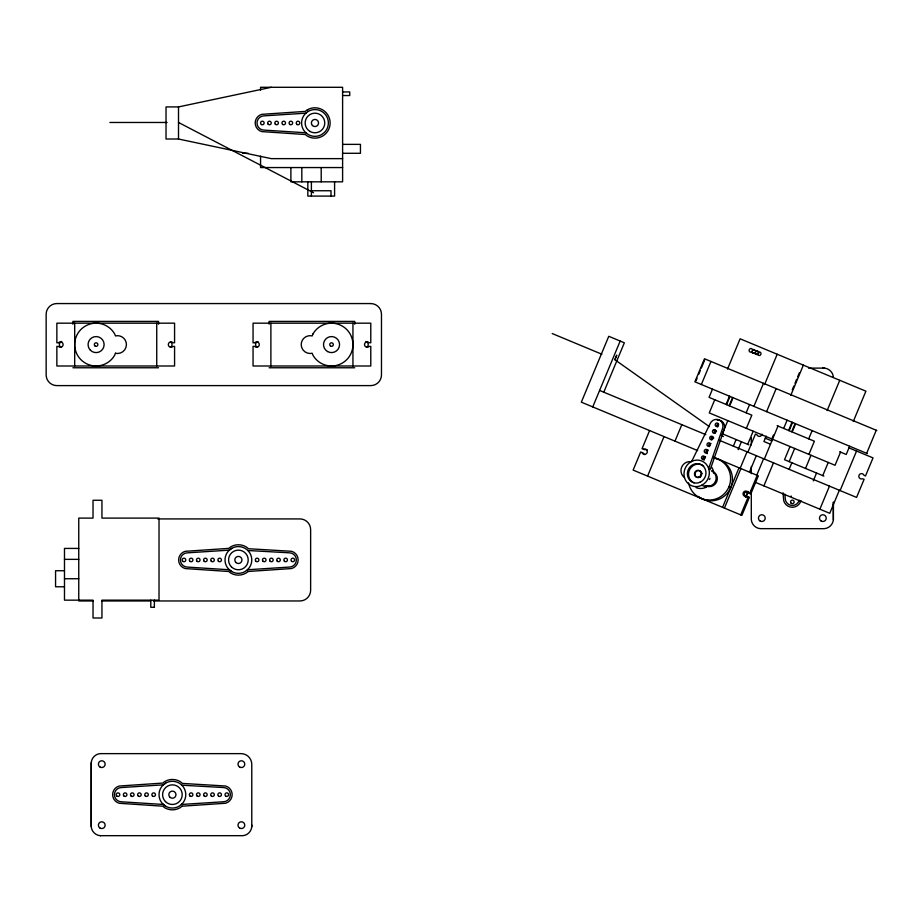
<?xml version="1.0" encoding="UTF-8"?>
<svg xmlns="http://www.w3.org/2000/svg" width="923" height="923" viewBox="0 0 923 923"><rect width="100%" height="100%" fill="white"/><g stroke="black" fill="none" stroke-linecap="round" stroke-linejoin="round"><path stroke-width="1.38" d="M251.771 826.673L251.771 764.325A10.707 10.707 0 0 0 241.076 753.63L100.249 753.63C95.577 753.895 91.515 757.956 91.25 762.64L91.215 826.408C91.389 831.288 95.634 835.534 100.515 835.707M747.815 492.467L746.096 496.839M691.639 461.512L710.029 423.853A7.13 6.692 -67.4 0 1 718.948 419.838A7.13 6.692 -67.4 0 1 722.397 428.999L708.633 468.584L710.341 469.299L724.094 429.714A7.13 6.692 -67.4 0 0 717.206 420.15M747.872 491.359L747.503 492.686M592.751 406.916L620.175 341.049M603.78 392.194L624.352 342.791L608.765 336.295L581.34 402.163L697.603 450.562M649.584 430.579L642.05 448.693L644.785 449.709A2.677 2.654 -67.4 0 1 647.404 450.055M647.577 476.106L664.029 436.591M696.023 380.784L697.096 378.222M698.688 374.38L700.292 370.538M701.353 367.977L704.561 360.293M674.978 441.148L681.832 424.672M701.353 384.499L710.952 361.447M712.487 389.137L709.06 397.375L751.841 415.177L746.361 428.353M714.748 399.74L709.268 412.916L835.061 465.273L840.541 452.097M727.497 369.108L740.108 338.81L865.901 391.179L853.29 421.476M726.066 404.447L729.493 396.221M726.574 404.655L730.001 396.429M729.158 405.739L732.585 397.501M730.151 404.77L732.597 398.886M727.809 420.634L722.328 433.81L748.83 444.84M746.153 412.812L749.58 404.574M733.358 446.132L736.104 439.544M753.895 406.374L763.494 383.322M764.59 384.545L777.201 354.247M738.123 449.651L741.411 441.748M747.699 444.367L753.18 431.191M722.571 507.327L739.023 467.799M740.188 468.284L747.042 451.82M724.428 508.1L740.881 468.572M747.884 452.178L755.429 434.064L756.929 434.802A2.677 2.677 0 0 0 762.052 434.133M766.586 411.658L776.174 388.606M749.464 472.149L756.318 455.685M766.171 436.106L763.921 441.494L770.509 444.228M756.675 475.368L763.598 458.719M771.813 438.944L773.462 434.998M792.234 389.875L793.884 385.929M794.98 383.287L796.63 379.341M797.726 376.699L799.364 372.754M740.731 514.884L748.276 496.77M749.649 493.482L757.183 475.368M764.348 459.031L777.997 426.068M790.746 395.436L803.356 365.139M783.685 428.434L787.111 420.196M763.886 485.879L773.486 462.827M788.611 430.487L792.038 422.249M789.119 430.695L792.545 422.457M791.703 431.768L795.13 423.542M792.695 430.81L795.141 424.926M790.007 446.524L784.527 459.7L823.881 476.083M789.188 461.638L794.668 448.463M789.119 469.334L791.853 462.746M808.698 438.852L812.125 430.614M808.906 454.393L814.386 441.217L777.143 425.711M827.135 410.585L839.745 380.288M805.525 468.434L811.005 455.258M813.267 480.929L816.555 473.026M822.751 475.61L828.231 462.435M819.878 509.184L829.465 486.133M849.656 446.236L846.229 454.474L839.688 451.751M839.353 490.24L829.754 513.303L755.326 482.314M840.103 490.563L856.556 451.035M866.651 453.308L876.25 430.256M745.496 497.105L747.63 492.732L744.988 491.567M614.949 359.67L616.772 355.09L614.833 359.693L709.372 426.645M228.927 550.5L231.708 548.377M162.944 785.208L165.713 783.085M708.691 485.602L705.783 487.402A13.372 12.553 -67.4 0 1 696.08 487.609M643.504 449.293L643.619 449.224A2.677 2.654 -67.4 0 1 647.081 450.666A2.677 2.654 -67.4 0 1 645.627 454.162A2.677 2.654 -67.4 0 1 642.166 452.72L642.131 452.593M747.861 496.712L747.976 496.643A2.677 2.654 -67.4 0 1 744.203 494.255A2.677 2.654 -67.4 0 1 747.884 491.774M746.315 495.905L743.626 494.866M342.606 158.641L271.258 158.641L178.508 139.015L166.025 139.015L166.025 106.918L178.508 106.918L271.258 87.293M305.963 113.171L264.128 115.848A7.13 7.13 0 0 0 256.998 122.978A7.13 7.13 0 0 0 264.128 130.12L305.963 132.785M229.389 550.143L187.554 552.831A7.13 7.13 0 0 0 180.423 559.973A7.13 7.13 0 0 0 187.565 567.103L229.389 569.768M247.399 569.768L289.234 567.08A7.13 7.13 0 0 0 296.364 559.949A7.13 7.13 0 0 0 289.222 552.808L247.849 550.5M163.394 784.85L121.571 787.538A7.13 7.13 0 0 0 114.429 794.68A7.13 7.13 0 0 0 121.571 801.81L163.406 804.475M181.404 804.475L223.239 801.787A7.13 7.13 0 0 0 230.369 794.657A7.13 7.13 0 0 0 223.239 787.515L181.854 785.208M822.647 368.115C827.919 367.504 833.088 371.819 833.354 377.126M342.606 91.965L349.748 91.919L349.748 95.531L342.606 95.531M109.883 122.471L167.075 122.471M342.606 144.369L360.443 144.369L360.443 153.287L342.606 153.287M242.726 153.287L248.206 153.287M342.606 167.559L260.563 167.559L260.563 156.137M311.397 190.749L331.011 190.749L331.011 196.091M72.905 367.769L158.525 367.769M269.112 367.769L354.72 367.769M808.548 368.115L824.343 368.115M157.752 518.922L299.929 518.922A10.707 10.707 0 0 1 310.636 529.617L310.636 590.27A10.707 10.707 0 0 1 299.929 600.965L153.437 600.965M78.755 548.424L64.483 548.424L64.483 600.158L93.027 600.158L93.027 617.995L101.945 617.995L101.945 600.158L159.021 600.158L159.021 518.103L101.945 518.103L101.945 500.266L93.027 500.266L93.027 518.103L78.755 518.103L78.755 600.158M64.483 559.361L78.755 559.361M64.483 570.726L55.565 570.726L55.565 586.774L64.483 586.774M64.483 578.744L78.755 578.744M78.755 600.965L93.119 600.965M101.738 600.965L150.564 600.965M154.395 607.288L150.772 607.288L150.83 600.158M100.249 835.673L242.772 835.673C248.068 835.407 252.394 830.239 251.771 824.977M876.85 430.51L704.491 358.759L694.892 381.81L867.251 453.562M848.583 447.724L873.02 457.889L865.474 476.003L863.974 475.264A2.677 2.677 0 0 0 860.478 473.811A2.677 2.677 0 0 0 859.025 477.306A2.677 2.677 0 0 0 862.52 478.76L864.113 479.302L856.567 497.416L719.098 440.19M552.231 333.561L601.877 354.224M765.294 438.194L771.882 440.94M713.964 430.326L716.502 431.376M599.604 390.452L705.783 434.652M711.102 436.867L713.767 437.975M713.571 457.208L758.348 475.841L750.803 493.955L748.149 492.744A2.677 2.654 -67.4 0 0 744.699 491.301A2.677 2.654 -67.4 0 0 743.246 494.797A2.677 2.654 -67.4 0 0 746.695 496.228L749.43 497.255L741.896 515.369L633.132 470.095L640.677 451.982L643.296 453.066A2.677 2.654 -67.4 0 0 644.75 454.647M728.939 486.79L730.797 487.563M701.711 485.21L706.268 487.102M178.508 122.471L313.578 192.78M714.044 429.956L716.375 431.606M721.036 434.918L723.367 436.567M228.939 569.422L231.708 571.545M162.944 804.129L165.713 806.252M749.349 493.355L749.314 493.228A2.677 2.654 -67.4 0 0 748.968 492.617M713.837 473.257L713.052 469.934A13.372 12.553 -67.4 0 0 711.471 466.969M784.942 494.151L785.219 498.328A7.13 7.13 0 0 0 799.237 500.174M783.05 492.801L783.696 500.635A8.93 8.93 0 0 0 800.956 500.635M833.377 502.147L833.388 519.384C833.215 524.264 828.969 528.51 824.089 528.683L760.31 528.648C755.625 528.383 751.564 524.322 751.299 519.637L751.299 490.898M833.354 502.366L833.354 519.637M751.299 437.733L751.299 444.921M751.299 466.473L751.299 473.661M354.72 324.204L354.72 321.4L269.112 321.4L269.112 324.204M352.944 323.177L352.944 365.993M334.588 181.831L334.588 196.091L307.832 196.091L307.832 181.831M321.204 167.559L321.204 181.831M311.397 181.831L311.397 196.091M301.821 167.559L301.821 181.831M290.883 167.559L290.883 181.831L342.606 181.831L342.606 87.293L260.563 87.293L260.563 90.142M270.889 323.177L270.889 365.993M178.508 106.918L178.508 139.015M158.525 324.204L158.525 321.4L72.905 321.4L72.905 324.204M156.737 323.177L156.737 365.993M154.395 600.158L154.349 607.288M91.25 762.64L91.25 826.673M74.694 323.177L74.694 365.993M713.629 457.681A21.402 21.194 -67.4 0 1 730.555 480.006A21.402 21.194 -67.4 0 1 710.652 499.978A21.402 21.194 -67.4 0 1 688.546 482.856M702.657 458.419A21.402 21.194 -67.4 0 1 705.357 457.693M715.487 458.454A21.402 21.194 -67.4 0 1 730.52 488.209A21.402 21.194 -67.4 0 1 698.226 496.401M684.393 477.583A8.918 8.826 -67.4 0 1 691.015 461.673M712.464 471.238A8.03 7.949 -67.4 0 1 716.721 481.702A8.03 7.949 -67.4 0 1 706.291 486.063M709.972 478.391A1.788 1.765 -67.4 0 1 709.291 479.579M711.31 470.753A8.03 7.949 -67.4 0 1 715.556 481.218A8.03 7.949 -67.4 0 1 705.137 485.579M700.338 477.133A8.03 7.949 -67.4 0 1 701.93 473.303M752.903 349.471A1.788 1.673 -67.4 0 1 754.46 350.094M753.733 352.828A1.788 1.673 -67.4 0 1 751.541 351.951A1.788 1.673 -67.4 0 1 749.153 350.105A1.788 1.673 -67.4 0 1 751.876 348.836A1.788 1.673 -67.4 0 1 751.46 351.882M758.671 352.136A1.788 1.673 -67.4 0 1 760.921 353.151A1.788 1.673 -67.4 0 1 759.652 355.459A1.788 1.673 -67.4 0 1 757.633 354.04M755.568 350.89A1.788 1.673 -67.4 0 1 757.875 352.217M757.218 353.867A1.788 1.673 -67.4 0 1 754.633 353.232M170.467 341.81A3.207 3.207 0 0 1 170.467 347.36M60.953 347.36A3.207 3.207 0 0 1 61.726 341.487M257.159 347.36A3.207 3.207 0 0 1 257.932 341.487M365.9 341.487A3.207 3.207 0 0 1 366.673 347.36M709.314 446.674A1.788 1.673 -67.4 0 1 710.202 443.502M710.641 443.502A1.788 1.673 -67.4 0 1 711.068 443.605M714.794 433.498A1.788 1.673 -67.4 0 1 715.683 430.337M707.376 453.597A1.788 1.673 -67.4 0 1 706.014 451.416A1.788 1.673 -67.4 0 1 708.322 450.193M711.748 439.775A1.788 1.673 -67.4 0 1 712.937 436.914M717.54 426.922A1.788 1.673 -67.4 0 1 718.429 423.749M704.203 460.069A1.788 1.673 -67.4 0 1 703.349 457.785A1.788 1.673 -67.4 0 1 705.576 456.781M694.038 482.891A9.807 9.207 -67.4 0 1 689.873 469.149A9.807 9.207 -67.4 0 1 703.649 466M701.007 476.164A3.565 3.346 -67.4 0 1 695.481 476.026A3.565 3.346 -67.4 0 1 697.73 470.638A3.565 3.346 -67.4 0 1 701.722 474.457M791.461 496.309A1.788 1.788 0 0 1 791.092 496.02M115.479 353.232L114.625 355.286A21.402 21.402 0 0 1 82.332 360.985A21.402 21.402 0 0 1 82.332 328.184A21.402 21.402 0 0 1 114.625 333.884L115.479 335.937L117.498 335.672A8.918 8.918 0 0 1 126.416 344.591A8.918 8.918 0 0 1 117.498 353.497L115.479 353.232M313.001 333.884L312.147 335.937L310.128 335.672A8.918 8.918 0 0 0 301.21 344.591A8.918 8.918 0 0 0 310.128 353.497L312.147 353.232L313.001 355.286A21.402 21.402 0 0 0 345.294 360.985A21.402 21.402 0 0 0 345.294 328.184A21.402 21.402 0 0 0 313.001 333.884M58.53 342.698L56.857 342.802L56.857 323.177L174.574 323.177L174.574 342.802L172.901 342.698A2.677 2.677 0 0 0 169.117 342.698A2.677 2.677 0 0 0 169.117 346.471A2.677 2.677 0 0 0 172.901 346.471L174.574 346.367L174.574 365.993L56.857 365.993L56.857 346.367L58.53 346.471A2.677 2.677 0 0 0 62.314 346.471A2.677 2.677 0 0 0 62.314 342.698A2.677 2.677 0 0 0 58.53 342.698M254.725 342.698L253.052 342.802L253.052 323.177L370.781 323.177L370.781 342.802L369.096 342.698A2.677 2.677 0 0 0 365.312 342.698A2.677 2.677 0 0 0 365.312 346.471A2.677 2.677 0 0 0 369.096 346.471L370.781 346.367L370.781 365.993L253.052 365.993L253.052 346.367L254.644 346.367A2.677 2.677 0 0 0 258.509 346.471A2.677 2.677 0 0 0 258.509 342.698A2.677 2.677 0 0 0 254.725 342.698M248.056 571.487L245.991 573.091A15.195 15.195 0 0 1 230.796 573.102L228.731 571.487L185.246 568.568A8.93 8.93 0 0 1 185.246 551.319L228.731 548.377L230.796 546.797A15.195 15.195 0 0 1 245.991 546.774L248.506 548.724L291.541 551.296A8.93 8.93 0 0 1 291.541 568.545L248.056 571.487M182.073 806.194L180.008 807.798A15.195 15.195 0 0 1 164.802 807.81L162.736 806.194L119.252 803.275A8.93 8.93 0 0 1 119.252 786.027L162.736 783.085L164.802 781.504A15.195 15.195 0 0 1 179.997 781.481L182.512 783.431L225.547 786.004A8.93 8.93 0 0 1 225.547 803.252L182.073 806.194M307.371 109.825L305.305 111.406L261.82 114.337A8.93 8.93 0 0 0 261.82 131.597L305.305 134.516L307.371 136.108A15.172 15.172 0 0 0 330.134 122.967A15.172 15.172 0 0 0 307.371 109.825M308.27 111.395L305.501 113.517A13.372 13.372 0 0 0 305.501 132.439L308.27 134.562A13.372 13.372 0 0 0 321.654 134.562L324.423 132.439A13.372 13.372 0 0 0 308.27 111.395M247.86 569.41L245.08 571.545A13.372 13.372 0 0 1 225.062 561.126A13.372 13.372 0 0 1 242.968 547.385A13.372 13.372 0 0 1 247.86 569.41M181.866 804.118L179.097 806.252A13.372 13.372 0 0 1 159.079 795.834A13.372 13.372 0 0 1 176.974 782.093A13.372 13.372 0 0 1 181.866 804.118M692.112 461.212L689.204 463.011A13.372 12.553 -67.4 0 0 685.547 480.225A13.372 12.553 -67.4 0 0 701.238 485.51L704.145 483.71A13.372 12.553 -67.4 0 0 709.279 471.365L708.506 468.042A13.372 12.553 -67.4 0 0 692.112 461.212M370.781 303.563L56.857 303.563A10.707 10.707 0 0 0 46.15 314.258L46.15 374.911A10.707 10.707 0 0 0 56.857 385.606L370.781 385.606A10.707 10.707 0 0 0 381.476 374.911L381.476 314.258A10.707 10.707 0 0 0 370.781 303.563M757.668 354.409A1.788 1.673 -67.4 0 0 758.071 351.351A1.788 1.673 -67.4 0 0 755.36 352.632A1.788 1.673 -67.4 0 0 757.668 354.409M754.553 353.163A1.788 1.673 -67.4 0 0 754.968 350.117A1.788 1.673 -67.4 0 0 752.245 351.386A1.788 1.673 -67.4 0 0 754.553 353.163M100.076 828.116A3.392 3.392 0 0 0 105.153 825.185A3.392 3.392 0 0 0 100.076 822.255A3.392 3.392 0 0 0 100.076 828.116M100.076 767.082A3.392 3.392 0 0 0 105.153 764.152A3.392 3.392 0 0 0 100.076 761.221A3.392 3.392 0 0 0 100.076 767.082M239.68 767.082A3.392 3.392 0 0 0 244.768 764.152A3.392 3.392 0 0 0 239.68 761.221A3.392 3.392 0 0 0 239.68 767.082M239.68 828.104A3.392 3.392 0 0 0 244.768 825.174A3.392 3.392 0 0 0 239.68 822.231A3.392 3.392 0 0 0 239.68 828.104M821.17 521.057A3.392 3.392 0 0 0 826.247 518.126A3.392 3.392 0 0 0 821.17 515.196A3.392 3.392 0 0 0 821.17 521.057M760.137 521.057A3.392 3.392 0 0 0 765.213 518.126A3.392 3.392 0 0 0 760.137 515.196A3.392 3.392 0 0 0 760.137 521.057M282.853 124.524A1.788 1.788 0 0 0 285.53 122.978A1.788 1.788 0 0 0 282.853 121.432A1.788 1.788 0 0 0 282.853 124.524M275.354 124.247A1.788 1.788 0 0 0 278.331 123.44A1.788 1.788 0 0 0 276.15 121.259A1.788 1.788 0 0 0 275.354 124.247M268.212 124.247A1.788 1.788 0 0 0 271.2 123.44A1.788 1.788 0 0 0 269.02 121.259A1.788 1.788 0 0 0 268.212 124.247M261.451 124.524A1.788 1.788 0 0 0 264.128 122.978A1.788 1.788 0 0 0 261.451 121.432A1.788 1.788 0 0 0 261.451 124.524M289.995 124.524A1.788 1.788 0 0 0 292.66 122.978A1.788 1.788 0 0 0 289.995 121.432A1.788 1.788 0 0 0 289.995 124.524M297.125 124.524A1.788 1.788 0 0 0 299.802 122.978A1.788 1.788 0 0 0 297.125 121.432A1.788 1.788 0 0 0 297.125 124.524M310.059 131.481A9.807 9.807 0 0 0 324.769 122.978A9.807 9.807 0 0 0 310.059 114.487A9.807 9.807 0 0 0 310.059 131.481M312.436 125.505A3.565 3.565 0 0 0 318.412 123.901A3.565 3.565 0 0 0 314.039 119.54A3.565 3.565 0 0 0 312.436 125.505M90.419 350.255A8.03 8.03 0 0 0 103.849 346.667A8.03 8.03 0 0 0 94.019 336.837A8.03 8.03 0 0 0 90.419 350.255M95.196 346.125A1.788 1.788 0 0 0 97.873 344.591A1.788 1.788 0 0 0 95.196 343.044A1.788 1.788 0 0 0 95.196 346.125M709.672 445.924A1.788 1.673 -67.4 0 0 709.36 442.902A1.788 1.673 -67.4 0 0 706.995 444.805A1.788 1.673 -67.4 0 0 709.672 445.924M712.406 439.336A1.788 1.673 -67.4 0 0 712.095 436.314A1.788 1.673 -67.4 0 0 709.729 438.217A1.788 1.673 -67.4 0 0 712.406 439.336M715.152 432.749A1.788 1.673 -67.4 0 0 714.84 429.726A1.788 1.673 -67.4 0 0 712.475 431.641A1.788 1.673 -67.4 0 0 715.152 432.749M717.886 426.161A1.788 1.673 -67.4 0 0 717.586 423.138A1.788 1.673 -67.4 0 0 715.21 425.053A1.788 1.673 -67.4 0 0 717.886 426.161M706.926 452.512A1.788 1.673 -67.4 0 0 706.614 449.478A1.788 1.673 -67.4 0 0 704.249 451.393A1.788 1.673 -67.4 0 0 706.926 452.512M704.18 459.1A1.788 1.673 -67.4 0 0 703.868 456.066A1.788 1.673 -67.4 0 0 701.503 457.981A1.788 1.673 -67.4 0 0 704.18 459.1M700.015 482.268A9.807 9.207 -67.4 0 0 702.518 465.527A9.807 9.207 -67.4 0 0 687.485 472.288A9.807 9.207 -67.4 0 0 700.015 482.268M699.034 477.076A3.565 3.346 -67.4 0 0 699.934 470.984A3.565 3.346 -67.4 0 0 694.477 473.441A3.565 3.346 -67.4 0 0 699.034 477.076M291.53 561.207A1.788 1.788 0 0 0 294.518 560.411A1.788 1.788 0 0 0 292.337 558.219A1.788 1.788 0 0 0 291.53 561.207M255.856 561.219A1.788 1.788 0 0 0 258.844 560.411A1.788 1.788 0 0 0 256.663 558.23A1.788 1.788 0 0 0 255.856 561.219M262.997 561.207A1.788 1.788 0 0 0 265.974 560.411A1.788 1.788 0 0 0 263.793 558.23A1.788 1.788 0 0 0 262.997 561.207M270.127 561.207A1.788 1.788 0 0 0 273.116 560.411A1.788 1.788 0 0 0 270.924 558.23A1.788 1.788 0 0 0 270.127 561.207M277.269 561.207A1.788 1.788 0 0 0 280.246 560.411A1.788 1.788 0 0 0 278.065 558.23A1.788 1.788 0 0 0 277.269 561.207M284.399 561.207A1.788 1.788 0 0 0 287.388 560.411A1.788 1.788 0 0 0 285.195 558.219A1.788 1.788 0 0 0 284.399 561.207M182.731 561.23A1.788 1.788 0 0 0 185.719 560.423A1.788 1.788 0 0 0 183.527 558.242A1.788 1.788 0 0 0 182.731 561.23M189.861 561.23A1.788 1.788 0 0 0 192.849 560.423A1.788 1.788 0 0 0 190.669 558.242A1.788 1.788 0 0 0 189.861 561.23M204.133 561.219A1.788 1.788 0 0 0 207.121 560.423A1.788 1.788 0 0 0 204.929 558.242A1.788 1.788 0 0 0 204.133 561.219M197.003 561.23A1.788 1.788 0 0 0 199.979 560.423A1.788 1.788 0 0 0 197.799 558.242A1.788 1.788 0 0 0 197.003 561.23M218.405 561.219A1.788 1.788 0 0 0 221.393 560.423A1.788 1.788 0 0 0 219.201 558.242A1.788 1.788 0 0 0 218.405 561.219M211.275 561.219A1.788 1.788 0 0 0 214.251 560.423A1.788 1.788 0 0 0 212.071 558.242A1.788 1.788 0 0 0 211.275 561.219M235.873 562.476A3.565 3.565 0 0 0 241.838 560.884A3.565 3.565 0 0 0 237.465 556.511A3.565 3.565 0 0 0 235.873 562.476M231.454 566.895A9.807 9.807 0 0 0 247.872 562.488A9.807 9.807 0 0 0 235.85 550.477A9.807 9.807 0 0 0 231.454 566.895M791.092 503.15A1.788 1.788 0 0 0 794.068 502.354A1.788 1.788 0 0 0 791.888 500.174A1.788 1.788 0 0 0 791.092 503.15M327.527 351.536A8.03 8.03 0 0 0 339.56 344.591A8.03 8.03 0 0 0 327.527 337.633A8.03 8.03 0 0 0 327.527 351.536M330.642 346.125A1.788 1.788 0 0 0 333.318 344.591A1.788 1.788 0 0 0 330.642 343.044A1.788 1.788 0 0 0 330.642 346.125M225.547 795.914A1.788 1.788 0 0 0 228.523 795.118A1.788 1.788 0 0 0 226.343 792.926A1.788 1.788 0 0 0 225.547 795.914M189.873 795.926A1.788 1.788 0 0 0 192.849 795.118A1.788 1.788 0 0 0 190.669 792.938A1.788 1.788 0 0 0 189.873 795.926M197.003 795.914A1.788 1.788 0 0 0 199.991 795.118A1.788 1.788 0 0 0 197.799 792.938A1.788 1.788 0 0 0 197.003 795.914M204.145 795.914A1.788 1.788 0 0 0 207.121 795.118A1.788 1.788 0 0 0 204.941 792.938A1.788 1.788 0 0 0 204.145 795.914M211.275 795.914A1.788 1.788 0 0 0 214.263 795.118A1.788 1.788 0 0 0 212.071 792.938A1.788 1.788 0 0 0 211.275 795.914M218.405 795.914A1.788 1.788 0 0 0 221.393 795.118A1.788 1.788 0 0 0 219.213 792.926A1.788 1.788 0 0 0 218.405 795.914M116.736 795.938A1.788 1.788 0 0 0 119.725 795.141A1.788 1.788 0 0 0 117.544 792.949A1.788 1.788 0 0 0 116.736 795.938M123.878 795.938A1.788 1.788 0 0 0 126.855 795.13A1.788 1.788 0 0 0 124.674 792.949A1.788 1.788 0 0 0 123.878 795.938M138.138 795.926A1.788 1.788 0 0 0 141.127 795.13A1.788 1.788 0 0 0 138.946 792.949A1.788 1.788 0 0 0 138.138 795.926M131.008 795.938A1.788 1.788 0 0 0 133.997 795.13A1.788 1.788 0 0 0 131.804 792.949A1.788 1.788 0 0 0 131.008 795.938M152.41 795.926A1.788 1.788 0 0 0 155.399 795.13A1.788 1.788 0 0 0 153.206 792.949A1.788 1.788 0 0 0 152.41 795.926M145.28 795.926A1.788 1.788 0 0 0 148.257 795.13A1.788 1.788 0 0 0 146.076 792.949A1.788 1.788 0 0 0 145.28 795.926M169.878 797.184A3.565 3.565 0 0 0 175.843 795.591A3.565 3.565 0 0 0 171.482 791.219A3.565 3.565 0 0 0 169.878 797.184M165.471 801.602A9.807 9.807 0 0 0 181.877 797.195A9.807 9.807 0 0 0 169.867 785.185A9.807 9.807 0 0 0 165.471 801.602"/></g></svg>
